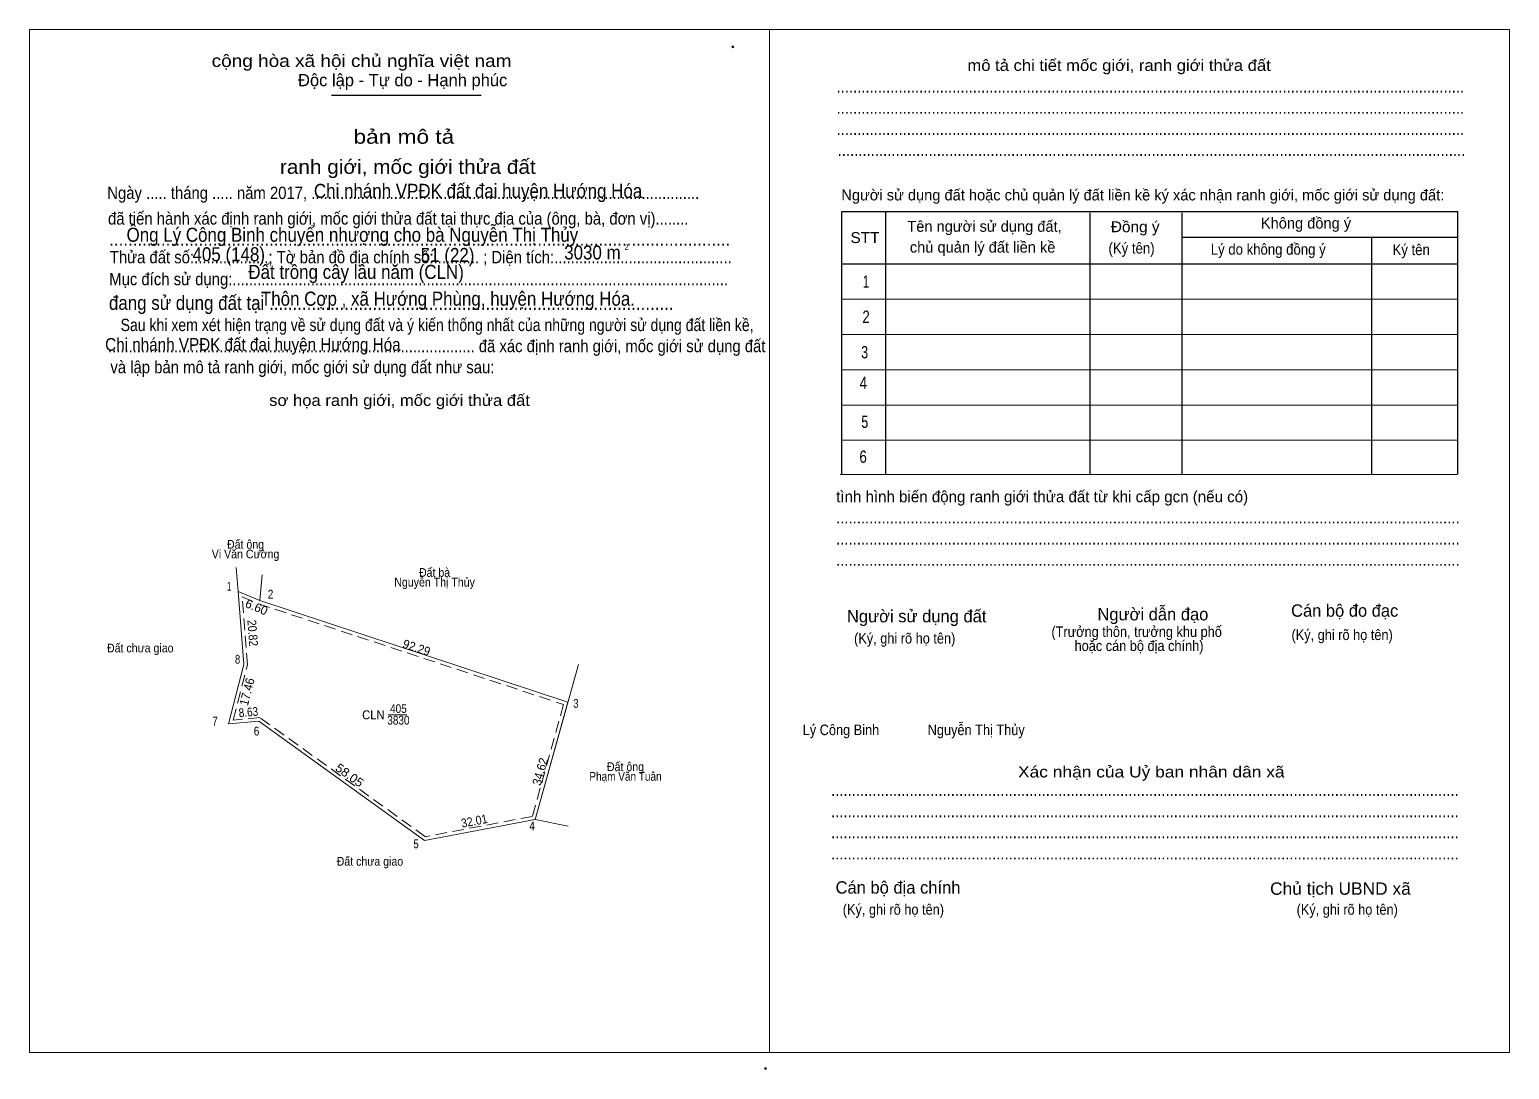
# Model space of a CAD drawing. Header units: metres. Extents: x 538839 to 540334, y 1849296 to 1850004.
# Drawn here: x 539913.7 to 540334.4, y 1849357.2 to 1849653 of the extents above; entities that cross this region are included whole.
import ezdxf
from ezdxf.enums import TextEntityAlignment as Align

# ---------------------------------------------------------------- set-up
doc = ezdxf.new("R2010")
doc.units = ezdxf.units.M
doc.header["$LTSCALE"] = 1.1
doc.header["$PDMODE"] = 32
doc.header["$PDSIZE"] = 0.55
doc.linetypes.add('DOTTED', pattern=[1.5, 0.3, -1.2])
doc.linetypes.add('MEDIUM_DASHED', pattern=[4.5, 3, -1.5])
for name, color, linetype, lineweight in [('1', 7, 'DOTTED', 13), ('10', 7, 'Continuous', 13), ('57', 7, 'Continuous', 13), ('6', 7, 'Continuous', 13), ('63', 7, 'Continuous', 25), ('7', 7, 'Continuous', 13)]:
    doc.layers.add(name, color=color, linetype=linetype, lineweight=lineweight)
doc.layers.add('25', color=7, linetype='Continuous')

msp = doc.modelspace()

# ---------------------------------------------------------------- linework, layer by layer
at = {"layer": '1', "linetype": 'MEDIUM_DASHED'}
msp.add_lwpolyline([(539974.14, 1849491.61), (539978.76, 1849489.67), (540065.52, 1849461.02), (540056.63, 1849429.2), (540026.22, 1849423.42), (539979.13, 1849457.28), (539971.57, 1849456.61), (539975.61, 1849472.31)], close=True, dxfattribs=at)
at = {"layer": '10'}
for p, q in [((539973.02, 1849493.16), (539972.42, 1849500.03)), ((539979.83, 1849497.93), (539979.11, 1849490.61)), ((540069.75, 1849472.42), (540057.43, 1849428.33)), ((540057.43, 1849428.33), (540066.84, 1849426.42))]:
    msp.add_line(p, q, dxfattribs=at)
at = {"layer": '57'}
msp.add_line((539979.11, 1849490.61), (540066.74, 1849461.67), dxfattribs=at)
at = {"layer": '6'}
for points in [[(539973.02, 1849493.16), (539974.6, 1849472.4), (539970.25, 1849455.49), (539978.85, 1849456.25), (540025.98, 1849422.36), (540057.43, 1849428.33), (540066.74, 1849461.67)], [(539973.02, 1849493.16), (539979.11, 1849490.61), (539973.02, 1849493.16)]]:
    msp.add_lwpolyline(points, dxfattribs=at)
at = {"layer": '63', "lineweight": 13}
msp.add_line((540015.68, 1849458.07), (540020.95, 1849458.07), dxfattribs=at)
at = {"layer": '7', "lineweight": 25}
for p, q in [((539999.56, 1849634.34), (540042.1, 1849634.34)), ((540157.09, 1849601.19), (540157.09, 1849526.47)), ((540215.13, 1849600.89), (540215.13, 1849526.47)), ((540241.32, 1849600.89), (540241.32, 1849526.47)), ((540241.32, 1849593.96), (540319.78, 1849593.96)), ((540295.2, 1849593.96), (540295.2, 1849526.47)), ((540144.49, 1849586.34), (540319.78, 1849586.34))]:
    msp.add_line(p, q, dxfattribs=at)
at = {"layer": '7'}
for p, q in [((540144.49, 1849576.31), (540319.78, 1849576.31)), ((540144.49, 1849566.27), (540319.78, 1849566.27)), ((540144.49, 1849556.24), (540319.78, 1849556.24)), ((540144.49, 1849546.2), (540319.78, 1849546.2)), ((540144.49, 1849536.17), (540319.78, 1849536.17)), ((540144.19, 1849526.47), (540319.48, 1849526.47))]:
    msp.add_line(p, q, dxfattribs=at)
for points in [[(539913.69, 1849652.98), (540124.06, 1849652.98), (540124.06, 1849362.01), (539913.69, 1849362.01)], [(540124.07, 1849652.98), (540334.44, 1849652.98), (540334.44, 1849362), (540124.07, 1849362)], [(540124.07, 1849652.97), (540334.44, 1849652.97), (540334.44, 1849362), (540124.07, 1849362)]]:
    msp.add_lwpolyline(points, close=True, dxfattribs=at)
at = {"layer": '7', "lineweight": 25}
msp.add_lwpolyline([(540319.78, 1849526.47), (540319.78, 1849601.19), (540144.49, 1849601.19), (540144.49, 1849526.47)], dxfattribs=at)
at = {"layer": '7'}
for p in [(540113.67, 1849648.07), (540122.93, 1849357.51)]:
    msp.add_point(p, dxfattribs=at)

# ---------------------------------------------------------------- texts
at = {"layer": '1'}
for s, width, p in [('CLN', 0.95, (540011.425, 1849456.84)), ('3830', 0.85, (540018.555, 1849455.3)), ('405', 0.85, (540018.55, 1849458.59))]:
    msp.add_text(s, height=2.5, dxfattribs=dict(at, width=width)).set_placement(p, align=Align.CENTER)
at = {"layer": '25', "width": 0.9}
for s, height, p in [('Chi nhánh VPĐK đất đai huyện Hướng Hóa', 4, (539994.53, 1849605.11)), ('Đất trồng cây lâu năm (CLN)', 4, (539975.89, 1849582.07)), ('Chi nhánh VPĐK đất đai huyện Hướng Hóa', 3.6, (539935.17, 1849561.63))]:
    msp.add_text(s, height=height, dxfattribs=at).set_placement(p)
at = {"layer": '6', "width": 0.9}
msp.add_text('Ông Lý Công Binh chuyển nhượng cho bà Nguyễn Thị Thủy', height=4, dxfattribs=at).set_placement((539941.26, 1849592.63))
at = {"layer": '63'}
for s, width, p in [('Đất ông', 0.9, (539975.09, 1849505.33)), ('Vi Văn Cường', 0.9, (539975.095, 1849502.58)), ('Đất bà', 0.9, (540028.84, 1849497.32)), ('Nguyễn Thị Thủy', 0.9, (540028.84, 1849494.58)), ('Đất chưa giao', 0.9, (539945.16, 1849475.84)), ('Đất ông', 0.9, (540083.12, 1849442.08)), ('Phạm Văn Tuân', 0.85, (540083.12, 1849439.33)), ('Đất chưa giao', 0.9, (540010.46, 1849415.18))]:
    msp.add_text(s, height=2.5, dxfattribs=dict(at, width=width)).set_placement(p, align=Align.CENTER)
for s, width, p in [(' 1', 0.75, (539971.12, 1849493.4)), (' 2', 0.85, (539983, 1849491.17)), (' 8', 0.8, (539973.57, 1849472.64)), (' 3', 0.8, (540069.76, 1849460.09)), (' 7', 0.8, (539967.16, 1849455.02)), (' 6', 0.85, (539979.01, 1849452.21)), (' 4', 0.85, (540057.35, 1849425.23)), (' 5', 0.8, (540024.32, 1849420.14))]:
    msp.add_text(s, height=2.5, dxfattribs=dict(at, width=width)).set_placement(p, align=Align.RIGHT)
msp.add_text('6.60', height=2.5, rotation=337.28, dxfattribs=at).set_placement((539977.732, 1849487.559), align=Align.CENTER)
for s, rotation, width, p in [('20.82', 274.352, 0.9, (539975.882, 1849481.25)), ('92.29', 341.724, 0.95, (540023.323, 1849476.007)), ('17.46', 75.574, 0.95, (539976.714, 1849464.334)), ('8.63', 5.05, 0.85, (539976.01, 1849457.622)), ('34.62', 74.398, 0.95, (540060.049, 1849441.609)), ('58.05', 324.281, 1.05, (540003.93, 1849439.892)), ('32.01', 10.748, 0.9, (540040.352, 1849426.665))]:
    msp.add_text(s, height=2.5, rotation=rotation, dxfattribs=dict(at, width=width)).set_placement(p, align=Align.CENTER)
at = {"layer": '7'}
for s, height, width, p in [('cộng hòa xã hội chủ nghĩa việt nam', 3.511, 1.15, (539965.45, 1849642.35)), ('........................................................................................................................................................', 3.511, 0.9, (540143.13, 1849635.03)), ('........................................................................................................................................................', 3.511, 0.9, (540143.13, 1849629.03)), ('........................................................................................................................................................', 3.511, 0.9, (540143.13, 1849622.99)), ('........................................................................................................................................................', 3.511, 0.9, (540143.45, 1849617.01)), ('Ngày ..... tháng ..... năm 2017, ..............................................................................................', 3.51, 0.9, (539935.77, 1849604.79)), (' đã tiến hành xác định ranh giới, mốc giới thửa đất tại thực địa của (ông, bà, đơn vị)........', 3.512, 0.9, (539934.81, 1849597.51)), ('Đồng ý', 3.11, 1.05, (540221.13, 1849595.35)), ('....................................................................................................................................', 4, 0.9, (539936.33, 1849591.51)), ('2', 1.6, 0.8, (540082.86, 1849590.32)), ('STT', 3.11, 1.05, (540147.09, 1849592.27)), ('(Ký tên)', 3.11, 0.9, (540220.45, 1849589.27)), ('Lý do không đồng ý', 3.11, 0.9, (540249.53, 1849588.95)), ('Ký tên', 3.11, 0.9, (540301.21, 1849588.83)), ('Thửa đất số:..................; Tờ bản đồ địa chính số:........... ; Diện tích:...........................................', 3.512, 0.9, (539936.49, 1849586.51)), ('405 (148)', 4, 0.9, (539960.01, 1849587.08)), ('51 (22)', 4, 0.9, (540024.91, 1849586.87)), ('3030 m', 4, 0.9, (540065.69, 1849587.59)), ('Mục đích sử dụng:........................................................................................................................', 3.512, 0.9, (539936.33, 1849580.27)), ('đang sử dụng đất tại ......................................................................................', 4, 0.9, (539936.25, 1849573.27)), ('Thôn Cợp , xã Hướng Phùng, huyện Hướng Hóa.', 4, 0.9, (539979.45, 1849574.45)), ('Sau khi xem xét hiện trạng về sử dụng đất và ý kiến thống nhất của những người sử dụng đất liền kề,', 3.512, 0.85, (539939.57, 1849567.23)), ('......................................................................................... đã xác định ranh giới, mốc giới sử dụng đất', 3.504, 0.9, (539935.97, 1849561.23)), (' và lập bản mô tả ranh giới, mốc giới sử dụng đất như sau:', 3.512, 0.9, (539935.49, 1849555.23)), ('.......................................................................................................................................................', 3.511, 0.9, (540143.01, 1849512.51)), ('.......................................................................................................................................................', 3.511, 0.9, (540143.01, 1849506.51)), ('.......................................................................................................................................................', 3.511, 0.9, (540143.01, 1849500.47)), ('(Ký, ghi rõ họ tên)', 3.01, 0.9, (540272.49, 1849479.35)), ('(Ký, ghi rõ họ tên)', 3.01, 0.9, (540148.11, 1849478.35)), ('Lý Công Binh', 3.01, 0.9, (540133.51, 1849452.31)), ('Nguyễn Thị Thủy', 3.01, 0.9, (540169.05, 1849452.31)), ('........................................................................................................................................................', 3.511, 0.9, (540141.57, 1849434.99)), ('........................................................................................................................................................', 3.511, 0.9, (540141.57, 1849428.95)), ('........................................................................................................................................................', 3.511, 0.9, (540141.57, 1849422.95)), ('........................................................................................................................................................', 3.511, 0.9, (540141.57, 1849416.95)), ('Chủ tịch UBND xã', 3.512, 1.05, (540266.39, 1849406.91)), ('(Ký, ghi rõ họ tên)', 3.01, 0.9, (540144.89, 1849401.23)), ('(Ký, ghi rõ họ tên)', 3.01, 0.9, (540273.93, 1849401.23))]:
    msp.add_text(s, height=height, dxfattribs=dict(at, width=width)).set_placement(p)
for s, height, width, p in [('mô tả chi tiết mốc giới, ranh giới thửa đất', 3.21, 1.1, (540223.465, 1849641.23)), ('bản mô tả', 4.014, 1.2, (540020.11, 1849620.51)), ('ranh giới, mốc giới thửa đất', 4.014, 1.1, (540021.235, 1849611.95)), ('1', 3.512, 0.7, (540151.5, 1849579.55)), ('2', 3.512, 0.8, (540151.525, 1849569.55)), ('3', 3.512, 0.75, (540151.12, 1849559.47)), ('4', 3.512, 0.8, (540150.735, 1849550.71)), ('sơ họa ranh giới, mốc giới thửa đất', 3.21, 1.1, (540018.88, 1849545.95)), ('5', 3.512, 0.75, (540151.145, 1849539.67)), ('6', 3.512, 0.8, (540150.685, 1849529.75)), ('(Trưởng thôn, trưởng khu phố', 3.01, 0.9, (540228.45, 1849480.23)), ('hoặc cán bộ địa chính)', 3.01, 0.9, (540229.135, 1849476.23)), ('Xác nhận của Uỷ ban nhân dân xã', 3.212, 1.15, (540232.615, 1849440.27))]:
    msp.add_text(s, height=height, dxfattribs=dict(at, width=width)).set_placement(p, align=Align.CENTER)
for s, height, p in [('Độc lập - Tự do - Hạnh phúc', 3.511, (539990.01, 1849636.87)), ('Người sử dụng đất hoặc chủ quản lý đất liền kề ký xác nhận ranh giới, mốc giới sử dụng đất:', 3.11, (540144.49, 1849604.39)), ('Tên người sử dụng đất,', 3.11, (540163.25, 1849595.47)), ('Không đồng ý', 3.11, (540263.77, 1849596.39)), ('chủ quản lý đất liền kề', 3.11, (540163.97, 1849589.55)), ('tình hình biến động ranh giới thửa đất từ khi cấp gcn (nếu có)', 3.21, (540143.01, 1849518.55)), ('Người sử dụng đất', 3.512, (540146.09, 1849484.39)), ('Người dẫn đạo', 3.51, (540217.31, 1849484.95)), ('Cán bộ đo đạc', 3.504, (540272.37, 1849485.99)), ('Cán bộ địa chính', 3.512, (540142.85, 1849407.23))]:
    msp.add_text(s, height=height, dxfattribs=at).set_placement(p)

doc.saveas('drawing.dxf')
